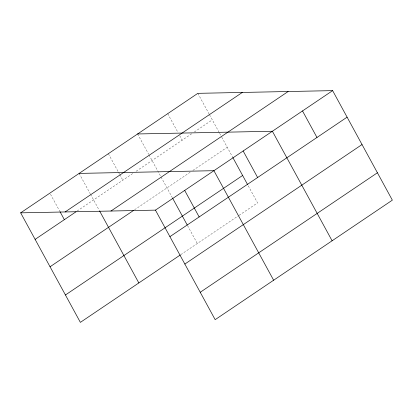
<?xml version="1.0" encoding="UTF-8"?>
<svg xmlns="http://www.w3.org/2000/svg" width="413" height="413" viewBox="0 0 413 413"><rect width="100%" height="100%" fill="white"/><g stroke="black" fill="none" stroke-linecap="round" stroke-linejoin="round"><path stroke-width="0.31" stroke-dasharray="2.06 1.55" d="M77.107 211.053L133.456 173.052M136.114 171.256L191.694 133.771M194.337 131.99L212.303 119.868M134.566 209.763L190.77 171.854M192.886 170.43L227.233 147.26M180.832 254.614L238.528 215.7M239.06 215.343L257.552 202.871L247.8 184.983M197.837 93.338L209.226 114.225M209.53 114.788L219.313 132.728M219.618 133.285L221.445 136.641M221.75 137.199L232.467 156.852M167.714 113.652L177.869 132.284M179.717 135.671L182.179 140.188M137.591 133.967L148.675 154.292M148.979 154.86L172.221 197.486M187.559 225.612L197.311 243.5M108.356 153.688L118.206 171.751M118.516 172.319L119.44 174.012M119.744 174.575L122.821 180.223M79.12 173.403L90.204 193.728M90.509 194.296L99.378 210.558M50.5 194.255L59.735 211.188"/><path stroke-width="0.62" d="M20.65 212.845L197.837 93.338L332.63 90.628L392.35 200.155L215.163 319.662L155.448 210.129L20.65 212.845L80.37 322.372L180.3 254.971M65.135 211.946L242.317 92.445M35.115 239.375L76.049 211.771M110.963 211.028L288.15 91.521M50.05 266.767L133.502 210.48M155.448 210.129L332.63 90.628M65.435 294.985L242.622 175.479M169.913 236.664L347.101 117.158M184.848 264.057L362.031 144.55M200.233 292.275L377.415 172.768M137.591 133.967L272.389 131.257L332.109 240.789M79.12 173.403L213.919 170.693L273.638 280.226M302.512 110.942L316.977 137.477M243.154 150.977L257.619 177.513M232.772 157.42L247.495 184.42M184.683 190.414L199.149 216.949M172.531 198.049L187.254 225.054M99.683 211.12L138.84 282.936M60.045 211.755L64.351 219.659"/></g></svg>
